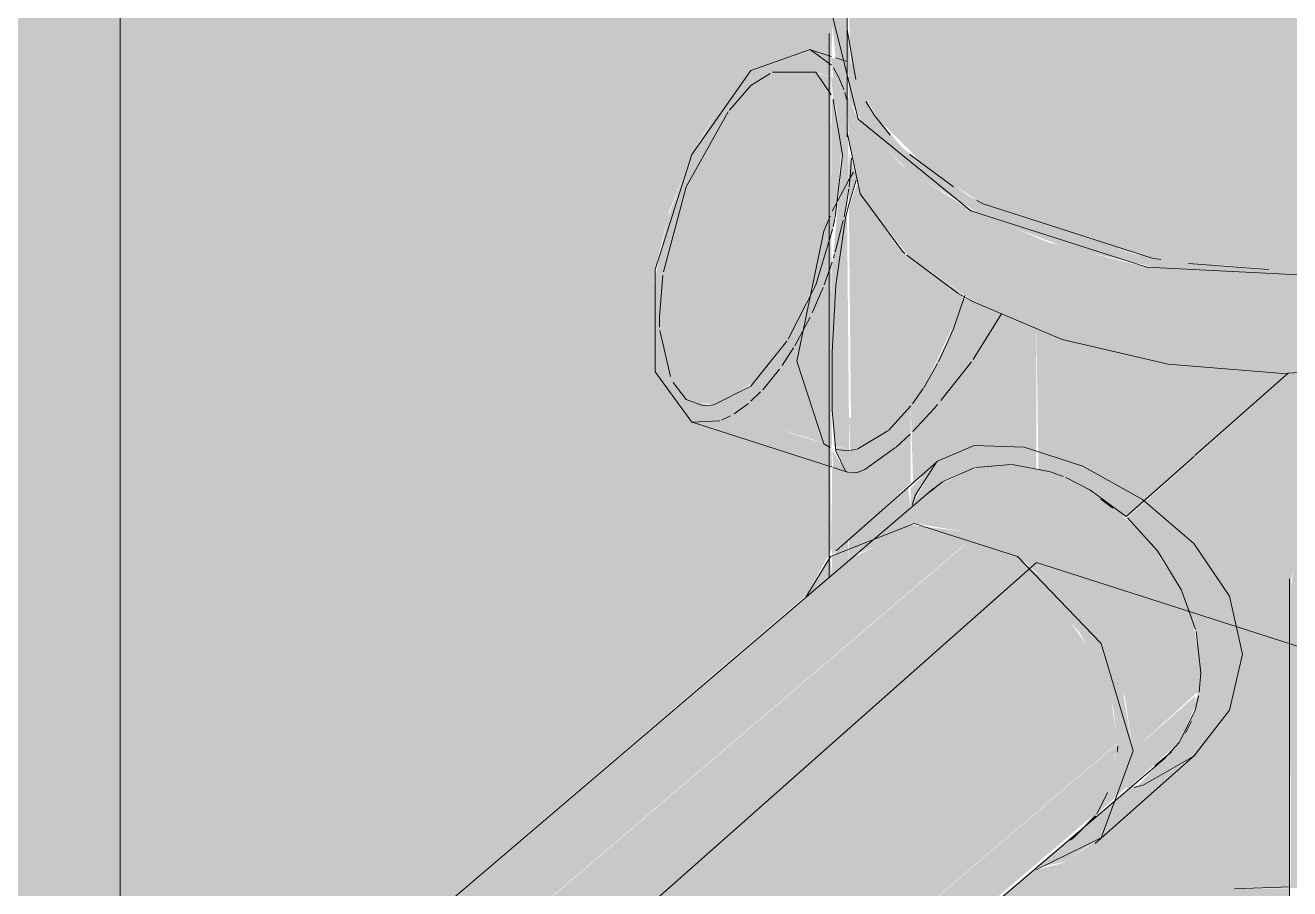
# Model space of a CAD drawing. Header units: metres. Extents: x 1.1 to 88.1, y -3.7 to 23.8.
# Drawn here: x 84.9195 to 85.0619, y 11.7348 to 11.832 of the extents above; entities that cross this region are included whole.
import ezdxf

# ---------------------------------------------------------------- set-up
doc = ezdxf.new("R2010")
doc.units = ezdxf.units.M
doc.layers.add('A-FLOR', color=7, linetype='Continuous', lineweight=9, true_color=0x007f00)
for name, color, linetype, lineweight in [('A-WALL', 7, 'Continuous', 9), ('P-PIPE', 7, 'Continuous', 5), ('P-SANR-FIXT', 7, 'Continuous', 5), ('S-COLS', 7, 'Continuous', 5)]:
    doc.layers.add(name, color=color, linetype=linetype, lineweight=lineweight)

# ---------------------------------------------------------------- blocks, each defined once
blk = doc.blocks.new('Pilar retangular - 20 x 40 cm-V83-3D_DT_02')
at = {"layer": 'S-COLS', "color": 253, "true_color": 0xb6b6b6}
for p in [(-1.98382, 11.93406), (-1.88064, 11.7715)]:
    blk.add_line(p, (-1.98382, 11.6802), dxfattribs=at)
blk = doc.blocks.new('Caixa Sifonada Montada_100x150x50 Completa - Caixas e Ralos - Esgoto - MEP - Tigre - Porta-grelha e grelha redondos brancos - 100x150x50-4034846-3D_DT_02')
at = {"layer": 'P-SANR-FIXT', "true_color": 0xe6e6e6, "transparency": 33554598}
for points in [[(-1.90197, 11.82789), (-1.90205, 11.83797), (-1.90374, 11.83354), (-1.90327, 11.82831), (-1.90205, 11.82792)], [(-1.85682, 11.80347), (-1.84517, 11.80359), (-1.83215, 11.80555), (-1.82292, 11.80813), (-1.81345, 11.81258), (-1.80743, 11.81676), (-1.80914, 11.81731), (-1.81736, 11.81184), (-1.82868, 11.80756), (-1.84188, 11.80508), (-1.85455, 11.80455), (-1.85847, 11.80474), (-1.86938, 11.80619), (-1.87937, 11.80889), (-1.88804, 11.81262), (-1.89573, 11.81817), (-1.89811, 11.82101), (-1.89885, 11.82179), (-1.89993, 11.82386), (-1.9005, 11.82464), (-1.90077, 11.82592), (-1.90154, 11.82758), (-1.90197, 11.83155), (-1.90176, 11.82364), (-1.90009, 11.82075), (-1.89513, 11.81566), (-1.88665, 11.81053), (-1.87739, 11.80698), (-1.86637, 11.80453), (-1.85744, 11.80354)], [(-1.90378, 11.82399), (-1.90542, 11.82667), (-1.90373, 11.82613), (-1.90375, 11.82847), (-1.90612, 11.82924), (-1.90929, 11.82908), (-1.9128, 11.82689), (-1.90438, 11.82419)], [(-1.90197, 11.82556), (-1.90205, 11.82792), (-1.90373, 11.82831), (-1.90353, 11.82606), (-1.90205, 11.82559)], [(-1.90365, 11.78228), (-1.90375, 11.7847), (-1.90677, 11.78557), (-1.91842, 11.7895), (-1.91663, 11.7892), (-1.91237, 11.79186), (-1.90826, 11.79729), (-1.90524, 11.80361), (-1.90368, 11.80883), (-1.90378, 11.82399), (-1.9128, 11.82689), (-1.9163, 11.82287), (-1.91967, 11.81691), (-1.92217, 11.81029), (-1.92375, 11.80272), (-1.92415, 11.79823), (-1.92359, 11.79297), (-1.92198, 11.7892), (-1.91944, 11.7873), (-1.90375, 11.78231)], [(-1.90176, 11.81146), (-1.90088, 11.8148), (-1.90176, 11.81756), (-1.90176, 11.81243)], [(-1.89446, 11.77783), (-1.89061, 11.78086), (-1.8875, 11.78218), (-1.88278, 11.78241), (-1.88064, 11.782), (-1.88064, 11.79782), (-1.88893, 11.80134), (-1.89059, 11.7966), (-1.8934, 11.79108), (-1.89481, 11.78938), (-1.89453, 11.78046), (-1.89226, 11.78216), (-1.89437, 11.7785), (-1.89443, 11.77809)], [(-1.90176, 11.77404), (-1.89481, 11.78046), (-1.89481, 11.78938), (-1.89736, 11.78633), (-1.90162, 11.78425), (-1.90176, 11.78417), (-1.90176, 11.77496)], [(-1.90367, 11.77234), (-1.90176, 11.77404), (-1.90176, 11.78428), (-1.90329, 11.78452), (-1.90325, 11.78402), (-1.90214, 11.7818), (-1.90365, 11.78216), (-1.90367, 11.77301)], [(-1.86976, 11.75029), (-1.86245, 11.75698), (-1.86213, 11.7591), (-1.86292, 11.76445), (-1.86432, 11.76839), (-1.86776, 11.77363), (-1.87146, 11.77736), (-1.87542, 11.78006), (-1.87906, 11.78171), (-1.8835, 11.78255), (-1.88766, 11.78216), (-1.89178, 11.78012), (-1.89734, 11.77538), (-1.89443, 11.77591), (-1.8886, 11.77496), (-1.88205, 11.77157), (-1.87739, 11.76766), (-1.87336, 11.76239), (-1.87068, 11.75634), (-1.86984, 11.75084)], [(-1.90176, 11.77162), (-1.89481, 11.77754), (-1.89509, 11.77996), (-1.90176, 11.77404), (-1.90176, 11.77218)], [(-1.86976, 11.75029), (-1.87088, 11.75679), (-1.87336, 11.76239), (-1.87753, 11.76785), (-1.88327, 11.77241), (-1.8886, 11.77496), (-1.89516, 11.77578), (-1.89734, 11.77538), (-1.90058, 11.77256), (-1.89689, 11.77408), (-1.89304, 11.77442), (-1.88792, 11.77326), (-1.88355, 11.77112), (-1.87938, 11.76785), (-1.87584, 11.76369), (-1.87336, 11.75924), (-1.87197, 11.75509), (-1.87147, 11.75084), (-1.87068, 11.75059)], [(-1.90367, 11.76999), (-1.90176, 11.77162), (-1.90186, 11.77394), (-1.90367, 11.77218), (-1.90367, 11.7701)], [(-1.90658, 11.76751), (-1.90367, 11.7701), (-1.90385, 11.77218), (-1.90653, 11.76785)], [(-1.8705, 11.74589), (-1.8645, 11.75136), (-1.86266, 11.75558), (-1.86277, 11.75647), (-1.86976, 11.75029), (-1.8705, 11.74589)], [(-1.87549, 11.74164), (-1.87044, 11.74628), (-1.86976, 11.75029), (-1.87147, 11.75084), (-1.87295, 11.74458), (-1.87548, 11.74165)]]:
    blk.add_hatch(color=254, dxfattribs=at).paths.add_polyline_path(points)
h = blk.add_hatch(color=254, dxfattribs=at)
h.paths.add_polyline_path([(-1.90176, 11.78781), (-1.90197, 11.81082), (-1.90235, 11.80884), (-1.90331, 11.80152), (-1.90366, 11.79945), (-1.90375, 11.80861), (-1.90593, 11.8019), (-1.90967, 11.79513), (-1.9128, 11.79135), (-1.90205, 11.7879)])
h.paths.add_polyline_path([(-1.90372, 11.8239), (-1.90375, 11.82613), (-1.90542, 11.82657), (-1.90375, 11.82394)])
h = blk.add_hatch(color=254, dxfattribs=at)
h.paths.add_polyline_path([(-1.89729, 11.78637), (-1.89334, 11.79115), (-1.88966, 11.79891), (-1.88888, 11.80159), (-1.89573, 11.80653), (-1.90063, 11.81362), (-1.9009, 11.81405), (-1.90176, 11.81146), (-1.90153, 11.78773), (-1.89736, 11.7864)])
h.paths.add_polyline_path([(-1.90365, 11.79513), (-1.90288, 11.80525), (-1.90176, 11.81382), (-1.90197, 11.82556), (-1.90373, 11.82613), (-1.90353, 11.8236), (-1.9032, 11.82275), (-1.90253, 11.81691), (-1.90367, 11.80447), (-1.90365, 11.79516)])
h = blk.add_hatch(color=254, dxfattribs=at)
h.paths.add_polyline_path([(-1.85682, 11.68078), (-1.84346, 11.68112), (-1.83281, 11.68267), (-1.82348, 11.68519), (-1.81345, 11.68988), (-1.80743, 11.69407), (-1.80766, 11.69634), (-1.80994, 11.69407), (-1.81728, 11.6893), (-1.82576, 11.68576), (-1.83533, 11.68329), (-1.84544, 11.68195), (-1.8589, 11.68209), (-1.86871, 11.68333), (-1.87887, 11.68599), (-1.88609, 11.6889), (-1.88665, 11.68784), (-1.883, 11.68664), (-1.86759, 11.68197), (-1.85744, 11.68084)])
h.paths.add_polyline_path([(-1.8529, 11.79279), (-1.83993, 11.79357), (-1.82618, 11.79674), (-1.81728, 11.80024), (-1.80876, 11.80615), (-1.80743, 11.80784), (-1.80743, 11.81676), (-1.81451, 11.81184), (-1.82458, 11.80759), (-1.83533, 11.80489), (-1.84544, 11.80359), (-1.8589, 11.8037), (-1.86938, 11.80502), (-1.87937, 11.80756), (-1.88878, 11.81158), (-1.89573, 11.81615), (-1.90089, 11.82179), (-1.90197, 11.82408), (-1.90176, 11.81893), (-1.9005, 11.81301), (-1.89513, 11.8061), (-1.88766, 11.8008), (-1.87733, 11.7965), (-1.8658, 11.79382), (-1.85682, 11.7931)])
h = blk.add_hatch(color=254, dxfattribs=at)
h.paths.add_polyline_path([(-1.90214, 11.7818), (-1.90365, 11.7842), (-1.90353, 11.78224), (-1.90329, 11.78216)])
h.paths.add_polyline_path([(-1.90368, 11.80883), (-1.90317, 11.81109), (-1.90259, 11.81821), (-1.90354, 11.82362), (-1.90372, 11.82383), (-1.90369, 11.81023)])
h = blk.add_hatch(color=254, dxfattribs=at)
h.paths.add_polyline_path([(-1.89309, 11.7233), (-1.88766, 11.72699), (-1.87861, 11.73086), (-1.8673, 11.73362), (-1.85682, 11.7348), (-1.85206, 11.7349), (-1.85198, 11.76951), (-1.85171, 11.77064), (-1.84935, 11.77335), (-1.84185, 11.78021), (-1.84564, 11.78566), (-1.84509, 11.78655), (-1.84168, 11.78998), (-1.8445, 11.79329), (-1.85214, 11.79279), (-1.87041, 11.77654), (-1.86623, 11.77153), (-1.86388, 11.76715), (-1.86266, 11.76369), (-1.86229, 11.75803), (-1.86292, 11.75456), (-1.86489, 11.75095), (-1.86923, 11.74637), (-1.86822, 11.7467), (-1.86344, 11.74924), (-1.8748, 11.73954), (-1.87753, 11.73772), (-1.88121, 11.73677), (-1.89481, 11.72515), (-1.89345, 11.72369)])
h.paths.add_polyline_path([(-1.84302, 11.73442), (-1.81425, 11.76016), (-1.81421, 11.76271), (-1.81366, 11.76836), (-1.81129, 11.77718), (-1.80959, 11.78149), (-1.80788, 11.78515), (-1.80563, 11.78912), (-1.80584, 11.79796), (-1.81021, 11.79357), (-1.81598, 11.78971), (-1.82186, 11.78689), (-1.82868, 11.78428), (-1.84688, 11.77064), (-1.84688, 11.73485), (-1.84317, 11.73443)])
h.paths.add_polyline_path([(-1.81087, 11.80368), (-1.80895, 11.80531), (-1.80918, 11.80566), (-1.81191, 11.80381), (-1.81097, 11.8037)])
h = blk.add_hatch(color=254, dxfattribs=at)
h.paths.add_polyline_path([(-1.84688, 11.73485), (-1.84688, 11.77092), (-1.82739, 11.78494), (-1.81898, 11.78819), (-1.81299, 11.79154), (-1.80857, 11.79497), (-1.80563, 11.79844), (-1.80579, 11.80027), (-1.81172, 11.79528), (-1.80966, 11.79844), (-1.80966, 11.79962), (-1.81299, 11.79691), (-1.81813, 11.79516), (-1.81979, 11.79516), (-1.8256, 11.79133), (-1.83286, 11.78596), (-1.83962, 11.78021), (-1.84089, 11.77893), (-1.84178, 11.78012), (-1.84947, 11.77324), (-1.85171, 11.77064), (-1.85202, 11.76839), (-1.85197, 11.73485), (-1.84732, 11.7349)])
h.paths.add_polyline_path([(-1.88078, 11.73713), (-1.87739, 11.73782), (-1.87271, 11.74107), (-1.86344, 11.7494), (-1.86938, 11.74635), (-1.86993, 11.74629), (-1.87906, 11.7386), (-1.88008, 11.73772)])
h.paths.add_polyline_path([(-1.87005, 11.74628), (-1.8696, 11.74658), (-1.86993, 11.74638)])
h.paths.add_polyline_path([(-1.86397, 11.75243), (-1.86337, 11.75336), (-1.86367, 11.75305)])
h.paths.add_polyline_path([(-1.84154, 11.78979), (-1.83653, 11.79428), (-1.84164, 11.79346), (-1.84416, 11.79331), (-1.84168, 11.78998)])
h.paths.add_polyline_path([(-1.84178, 11.78012), (-1.8325, 11.78764), (-1.82237, 11.79569), (-1.82493, 11.79611), (-1.82644, 11.79664), (-1.82868, 11.79592), (-1.83508, 11.79432), (-1.83995, 11.79032), (-1.84109, 11.78918), (-1.84154, 11.78979), (-1.84525, 11.78641), (-1.84575, 11.78546), (-1.84185, 11.78021)])
h.paths.add_polyline_path([(-1.80893, 11.80344), (-1.80892, 11.80508), (-1.81056, 11.80365), (-1.80903, 11.80346)])
h = blk.add_hatch(color=254, dxfattribs=at)
h.paths.add_polyline_path([(-1.82359, 11.73318), (-1.80854, 11.7465), (-1.81729, 11.74962), (-1.8126, 11.74917), (-1.81092, 11.74996), (-1.8126, 11.75207), (-1.814, 11.75726), (-1.81433, 11.75981), (-1.83888, 11.73809), (-1.82384, 11.73326)])
h.paths.add_polyline_path([(-1.87045, 11.77659), (-1.85209, 11.79283), (-1.8529, 11.79279), (-1.86638, 11.79395), (-1.8788, 11.79704), (-1.88064, 11.79782), (-1.88041, 11.78196), (-1.87866, 11.78153), (-1.87383, 11.77911), (-1.87052, 11.77667)])
h = blk.add_hatch(color=254, dxfattribs=at)
h.paths.add_polyline_path([(-1.90176, 11.78428), (-1.90176, 11.78781), (-1.90363, 11.78841), (-1.90325, 11.78459), (-1.90205, 11.78434)])
h.paths.add_polyline_path([(-1.90365, 11.78468), (-1.90375, 11.78844), (-1.9128, 11.79135), (-1.91704, 11.7892), (-1.91789, 11.78914), (-1.90375, 11.7847)])
h = blk.add_hatch(color=254, dxfattribs=at)
h.paths.add_polyline_path([(-1.90124, 11.78417), (-1.89736, 11.7864), (-1.90176, 11.78781), (-1.90162, 11.78425)])
h.paths.add_polyline_path([(-1.9033, 11.7846), (-1.90365, 11.78532), (-1.90345, 11.78463)])
h = blk.add_hatch(color=254, dxfattribs=at)
h.paths.add_polyline_path([(-1.80854, 11.7465), (-1.80699, 11.74787), (-1.80901, 11.74871), (-1.81015, 11.74935), (-1.81084, 11.74987), (-1.81112, 11.74987), (-1.81328, 11.74903), (-1.81886, 11.74983), (-1.80888, 11.74661)])
h.paths.add_polyline_path([(-1.89481, 11.77754), (-1.89443, 11.77809), (-1.89392, 11.77962), (-1.89218, 11.78255), (-1.89481, 11.77986), (-1.89481, 11.77821)])
h = blk.add_hatch(color=254, dxfattribs=at)
h.paths.add_polyline_path([(-1.86701, 11.71319), (-1.85207, 11.72669), (-1.85211, 11.73485), (-1.8589, 11.73473), (-1.86938, 11.73334), (-1.88112, 11.72988), (-1.88804, 11.72681), (-1.89309, 11.7233), (-1.89026, 11.72065), (-1.86717, 11.71324)])
h.paths.add_polyline_path([(-1.84688, 11.73101), (-1.8433, 11.73445), (-1.84688, 11.73478), (-1.84688, 11.73116)])
at = {"layer": 'P-SANR-FIXT'}
for p, q in [((-1.90195, 11.83148), (-1.90097, 11.82586)), ((-1.90397, 11.83106), (-1.90397, 11.77198)), ((-1.9128, 11.82689), (-1.90612, 11.82924)), ((-1.90373, 11.82847), (-1.90607, 11.82922)), ((-1.89489, 11.81743), (-1.89, 11.81378)), ((-1.8635, 11.80514), (-1.85451, 11.80447)), ((-1.90365, 11.7886), (-1.90365, 11.79513)), ((-1.91952, 11.78732), (-1.90364, 11.78223)), ((-1.8919, 11.7828), (-1.90318, 11.77282)), ((-1.85213, 11.76965), (-1.85213, 11.69871)), ((-1.87147, 11.75084), (-1.87155, 11.75016)), ((-1.87402, 11.73986), (-1.86275, 11.74984)), ((-1.87262, 11.7456), (-1.87383, 11.74319))]:
    blk.add_line(p, q, dxfattribs=at)
at = {"layer": 'P-SANR-FIXT', "color": 9, "true_color": 0xc9c9c9}
for p, q in [((-1.90612, 11.82924), (-1.90607, 11.82922)), ((-1.9035, 11.82718), (-1.90288, 11.82609)), ((-1.90363, 11.81105), (-1.90181, 11.81451)), ((-1.90183, 11.81155), (-1.90094, 11.81455)), ((-1.90354, 11.80929), (-1.90334, 11.81021)), ((-1.90367, 11.80874), (-1.9036, 11.80905)), ((-1.90366, 11.8053), (-1.90455, 11.80277)), ((-1.90467, 11.80245), (-1.9059, 11.79959)), ((-1.90613, 11.79911), (-1.90785, 11.79589)), ((-1.90799, 11.79565), (-1.90929, 11.79367)), ((-1.90958, 11.79327), (-1.91147, 11.79095)), ((-1.89177, 11.79389), (-1.89334, 11.79115)), ((-1.88797, 11.79409), (-1.8914, 11.78973)), ((-1.91171, 11.7907), (-1.9128, 11.78966)), ((-1.8934, 11.79107), (-1.89459, 11.78936)), ((-1.91826, 11.78916), (-1.91768, 11.78915)), ((-1.91764, 11.78916), (-1.91698, 11.78925)), ((-1.91308, 11.78941), (-1.9147, 11.78824)), ((-1.89477, 11.78912), (-1.89729, 11.78637)), ((-1.89736, 11.78631), (-1.90074, 11.78429)), ((-1.89486, 11.78596), (-1.89644, 11.7845)), ((-1.90082, 11.78427), (-1.90164, 11.7841)), ((-1.8919, 11.7828), (-1.89178, 11.7829)), ((-1.90085, 11.78163), (-1.9017, 11.78161))]:
    blk.add_line(p, q, dxfattribs=at)
at = {"layer": 'P-SANR-FIXT', "color": 252, "true_color": 0x959595}
for p, q in [((-1.90607, 11.82922), (-1.90371, 11.82747)), ((-1.90197, 11.8279), (-1.90327, 11.82832)), ((-1.91062, 11.82656), (-1.9128, 11.8252)), ((-1.9128, 11.8252), (-1.9152, 11.82242)), ((-1.92305, 11.7976), (-1.92186, 11.79244)), ((-1.9128, 11.79135), (-1.90876, 11.79643)), ((-1.91698, 11.78925), (-1.9128, 11.79135)), ((-1.9163, 11.78746), (-1.91947, 11.78731)), ((-1.91509, 11.78801), (-1.91612, 11.78753)), ((-1.90178, 11.78409), (-1.90327, 11.78421)), ((-1.90353, 11.78219), (-1.90181, 11.78164)), ((-1.88525, 11.78238), (-1.8865, 11.78227)), ((-1.89138, 11.78046), (-1.89252, 11.77958)), ((-1.87203, 11.77762), (-1.8734, 11.77862)), ((-1.90397, 11.77198), (-1.90397, 11.76973)), ((-1.86345, 11.76603), (-1.86374, 11.76678)), ((-1.86316, 11.76522), (-1.86344, 11.766)), ((-1.86385, 11.75228), (-1.86316, 11.75365)), ((-1.86715, 11.74875), (-1.86542, 11.75019)), ((-1.86292, 11.74969), (-1.86871, 11.74642)), ((-1.86882, 11.74639), (-1.86963, 11.74616)), ((-1.85207, 11.73501), (-1.85834, 11.73479))]:
    blk.add_line(p, q, dxfattribs=at)
at = {"layer": 'P-SANR-FIXT', "color": 254, "true_color": 0xdbdbdb}
for p, q in [((-1.90288, 11.82609), (-1.90233, 11.82473)), ((-1.90222, 11.8244), (-1.902, 11.82358)), ((-1.90181, 11.81451), (-1.90124, 11.81544)), ((-1.90162, 11.81491), (-1.90175, 11.81379)), ((-1.90178, 11.81355), (-1.902, 11.81207)), ((-1.902, 11.81207), (-1.90231, 11.81041)), ((-1.9024, 11.81), (-1.90332, 11.80642)), ((-1.90339, 11.80619), (-1.9035, 11.80581))]:
    blk.add_line(p, q, dxfattribs=at)
at = {"layer": 'P-SANR-FIXT', "color": 254, "true_color": 0xe2e2e2}
blk.add_line((-1.90147, 11.81701), (-1.90162, 11.81491), dxfattribs=at)
at = {"layer": 'P-SANR-FIXT'}
for points in [[(-1.9022, 11.83823, 0), (-1.90375, 11.83364, 0), (-1.90072, 11.82142, 0), (-1.88804, 11.8111, 0), (-1.86822, 11.80474, 0), (-1.84517, 11.80359, 0), (-1.82348, 11.80788, 0), (-1.80743, 11.81676, 0)], [(-1.91947, 11.78731, 0), (-1.92359, 11.79297, 0), (-1.92359, 11.80447, 0), (-1.91947, 11.81743, 0), (-1.9128, 11.82689, 0)], [(-1.89984, 11.82338, 0), (-1.89885, 11.82179, 0), (-1.89711, 11.81962, 0)], [(-1.88736, 11.81224, 0), (-1.88665, 11.81187, 0), (-1.86759, 11.80575, 0), (-1.86664, 11.80559, 0)], [(-1.89178, 11.7829, 0), (-1.88766, 11.78469, 0), (-1.88203, 11.78447, 0), (-1.87542, 11.78234, 0), (-1.86871, 11.77861, 0), (-1.86292, 11.77363, 0), (-1.8589, 11.76771, 0), (-1.85744, 11.76119, 0)], [(-1.86976, 11.75029, 0), (-1.87336, 11.76239, 0), (-1.88278, 11.77218, 0), (-1.89443, 11.77591, 0), (-1.90385, 11.77218, 0), (-1.90664, 11.76753, 0)], [(-1.85744, 11.76119, 0), (-1.8589, 11.75487, 0), (-1.86292, 11.74969, 0)], [(-1.88069, 11.7369, 0), (-1.87336, 11.7405, 0), (-1.86976, 11.75029, 0)], [(-1.87397, 11.74298, 0), (-1.87649, 11.74049, 0), (-1.87687, 11.74024, 0)]]:
    blk.add_polyline3d(points, dxfattribs=at)
at = {"layer": 'P-SANR-FIXT', "color": 252, "true_color": 0x959595}
for points in [[(-1.90375, 11.82415, 0), (-1.9055, 11.8267, 0), (-1.91037, 11.82668, 0)], [(-1.91535, 11.82222, 0), (-1.92009, 11.81378, 0), (-1.92264, 11.80423, 0)], [(-1.90365, 11.79513, 0), (-1.90325, 11.80272, 0), (-1.90214, 11.81029, 0), (-1.90183, 11.81155, 0)], [(-1.90388, 11.78444, 0), (-1.90459, 11.78487, 0), (-1.90761, 11.79417, 0), (-1.90459, 11.80881, 0), (-1.90389, 11.81047, 0)], [(-1.90861, 11.79665, 0), (-1.9055, 11.80276, 0), (-1.90367, 11.80874, 0)], [(-1.9227, 11.80383, 0), (-1.92311, 11.79914, 0), (-1.92308, 11.79801, 0)], [(-1.92155, 11.79178, 0), (-1.92009, 11.78985, 0), (-1.91826, 11.78916, 0)], [(-1.90181, 11.78164, 0), (-1.90214, 11.7818, 0), (-1.90325, 11.78402, 0), (-1.90365, 11.7886, 0)], [(-1.89462, 11.77797, 0), (-1.89429, 11.77906, 0), (-1.8919, 11.7828, 0)]]:
    blk.add_polyline3d(points, dxfattribs=at)
at = {"layer": 'P-SANR-FIXT', "color": 9, "true_color": 0xc9c9c9}
for points in [[(-1.90332, 11.81033, 0), (-1.90248, 11.8174, 0), (-1.90354, 11.82363, 0)], [(-1.88869, 11.80154, 0), (-1.88999, 11.79779, 0), (-1.89166, 11.79409, 0)], [(-1.88457, 11.79949, 0), (-1.88753, 11.79473, 0), (-1.88778, 11.79436, 0)], [(-1.89178, 11.78929, 0), (-1.89213, 11.78889, 0), (-1.89458, 11.78624, 0)], [(-1.89652, 11.78443, 0), (-1.89996, 11.78196, 0), (-1.90083, 11.78164, 0)]]:
    blk.add_polyline3d(points, dxfattribs=at)

msp = doc.modelspace()

# ---------------------------------------------------------------- hatches: boundary and pattern name
at = {"layer": 'A-FLOR', "true_color": 0xd4d4d4, "transparency": 33554509}
h = msp.add_hatch(color=254, dxfattribs=at)
h.paths.add_polyline_path([(85.85574, 11.5393), (86.02707, 11.6909), (85.97892, 11.70636), (85.85574, 11.70636), (85.85574, 11.55349)])
h.paths.add_polyline_path([(84.9119, 11.68608), (85.00755, 11.7679), (85.01038, 11.77301), (85.01019, 11.78234), (84.99395, 11.78778), (84.99207, 11.7892), (84.99045, 11.79297), (84.9899, 11.79823), (84.99045, 11.80447), (84.99207, 11.81109), (84.9946, 11.81748), (84.99774, 11.82287), (85.00125, 11.82689), (85.00476, 11.82908), (85.00862, 11.82901), (85.01031, 11.82846), (85.01052, 11.83421), (85.01208, 11.8382), (85.01182, 11.90968), (85.01051, 11.9126), (85.0103, 11.92418), (85.01267, 11.93026), (85.01752, 11.9359), (85.02461, 11.94082), (85.03341, 11.94492), (85.03341, 12.02536), (85.01843, 12.0121), (84.98924, 12.0121), (84.90881, 11.94093), (84.90881, 11.68708)])
at = {"layer": 'P-PIPE', "true_color": 0x804000}
for points in [[(85.03628, 11.80824), (85.03628, 11.89211), (85.03524, 11.89236), (85.026, 11.89614), (85.01821, 11.9013), (85.01332, 11.90646), (85.01208, 11.90913), (85.01235, 11.83027), (85.01241, 11.82997), (85.01256, 11.82744), (85.01332, 11.82568), (85.01354, 11.82464), (85.01457, 11.82313), (85.01555, 11.82142), (85.02115, 11.81588), (85.02739, 11.81187), (85.03542, 11.80858)], [(85.06115, 11.80442), (85.07558, 11.80551), (85.08787, 11.80834), (85.09056, 11.80926), (85.09809, 11.81258), (85.1049, 11.81731), (85.10476, 11.90051), (85.09953, 11.89688), (85.09005, 11.89278), (85.07871, 11.88993), (85.06887, 11.88863), (85.05723, 11.88851), (85.04393, 11.89024), (85.03628, 11.89211), (85.03628, 11.80824), (85.03771, 11.80788), (85.04824, 11.80546), (85.0595, 11.80455)], [(84.36045, 11.20695), (85.02538, 11.77359), (85.02095, 11.77441), (85.01683, 11.77403), (85.01294, 11.77218), (84.35066, 11.20784), (84.35487, 11.20823), (84.36039, 11.20698)], [(84.3775, 11.18446), (85.04257, 11.75121), (85.04176, 11.75634), (85.04024, 11.76041), (85.03652, 11.76585), (85.03395, 11.7686), (85.02981, 11.7716), (85.02544, 11.77357), (84.3605, 11.20693), (84.36483, 11.20483), (84.3689, 11.20175), (84.37259, 11.19763), (84.3753, 11.19316), (84.37707, 11.18818), (84.37728, 11.18632)], [(84.37624, 11.1773), (85.0403, 11.74347), (85.04109, 11.74458), (85.04128, 11.74484), (85.04257, 11.75115), (84.3775, 11.18441), (84.37763, 11.18327), (84.37695, 11.17875), (84.3765, 11.17783)]]:
    msp.add_hatch(color=36, dxfattribs=at).paths.add_polyline_path(points)

# ---------------------------------------------------------------- linework, layer by layer
at = {"layer": 'A-WALL', "color": 253, "true_color": 0xb6b6b6}
msp.add_line((85.03341, 11.7715), (85.82944, 11.51603), dxfattribs=at)
at = {"layer": 'P-PIPE'}
for p, q in [((85.01207, 11.9161), (85.01207, 11.81943)), ((85.02181, 11.77983), (84.33868, 11.19775)), ((84.36462, 11.16731), (85.04775, 11.74938))]:
    msp.add_line(p, q, dxfattribs=at)
at = {"layer": 'P-PIPE', "color": 252, "true_color": 0x959595}
for p, q in [((85.02455, 11.80182), (85.01879, 11.80609)), ((85.02607, 11.80094), (85.0246, 11.80178)), ((85.03628, 11.7966), (85.02614, 11.8009)), ((85.02653, 11.7822), (85.03054, 11.78255)), ((85.03066, 11.78254), (85.03499, 11.78171)), ((85.03499, 11.78171), (85.0364, 11.78119)), ((85.05138, 11.76372), (85.05191, 11.7591)), ((85.05191, 11.7591), (85.05173, 11.7569)), ((85.04951, 11.75129), (85.04775, 11.74938)), ((85.04749, 11.74916), (85.04675, 11.74862))]:
    msp.add_line(p, q, dxfattribs=at)
at = {"layer": 'P-PIPE', "color": 9, "true_color": 0xc9c9c9}
for p, q in [((85.06176, 11.79282), (85.05125, 11.78353)), ((85.05117, 11.78345), (85.04352, 11.77669))]:
    msp.add_line(p, q, dxfattribs=at)
at = {"layer": 'P-PIPE', "color": 252, "true_color": 0x959595}
for points in [[(85.01859, 11.80627, 0), (85.01831, 11.80653, 0), (85.01354, 11.81301, 0), (85.01208, 11.81992, 0)], [(85.1049, 11.80568, 0), (85.09677, 11.80024, 0), (85.08627, 11.79611, 0), (85.07412, 11.79357, 0), (85.06115, 11.79279, 0), (85.04824, 11.79382, 0), (85.03628, 11.7966, 0)], [(85.02136, 11.77942, 0), (85.02281, 11.78058, 0), (85.02639, 11.78216, 0)], [(85.0367, 11.78107, 0), (85.03941, 11.7797, 0), (85.04352, 11.77667, 0)], [(85.04365, 11.77655, 0), (85.04704, 11.77281, 0), (85.04972, 11.76839, 0), (85.05132, 11.76398, 0)], [(85.05167, 11.75651, 0), (85.05127, 11.75487, 0), (85.04956, 11.75135, 0)]]:
    msp.add_polyline3d(points, dxfattribs=at)

# ---------------------------------------------------------------- block references
at = {"layer": 'P-SANR-FIXT', "color": 254, "true_color": 0xdbdbdb}
msp.add_blockref('Caixa Sifonada Montada_100x150x50 Completa - Caixas e Ralos - Esgoto - MEP - Tigre - Porta-grelha e grelha redondos brancos - 100x150x50-4034846-3D_DT_02', (86.91404, 0), dxfattribs=at)
at = {"layer": 'S-COLS', "color": 253, "true_color": 0xaaaaaa}
msp.add_blockref('Pilar retangular - 20 x 40 cm-V83-3D_DT_02', (86.91404, 0), dxfattribs=at)

doc.saveas('drawing.dxf')
